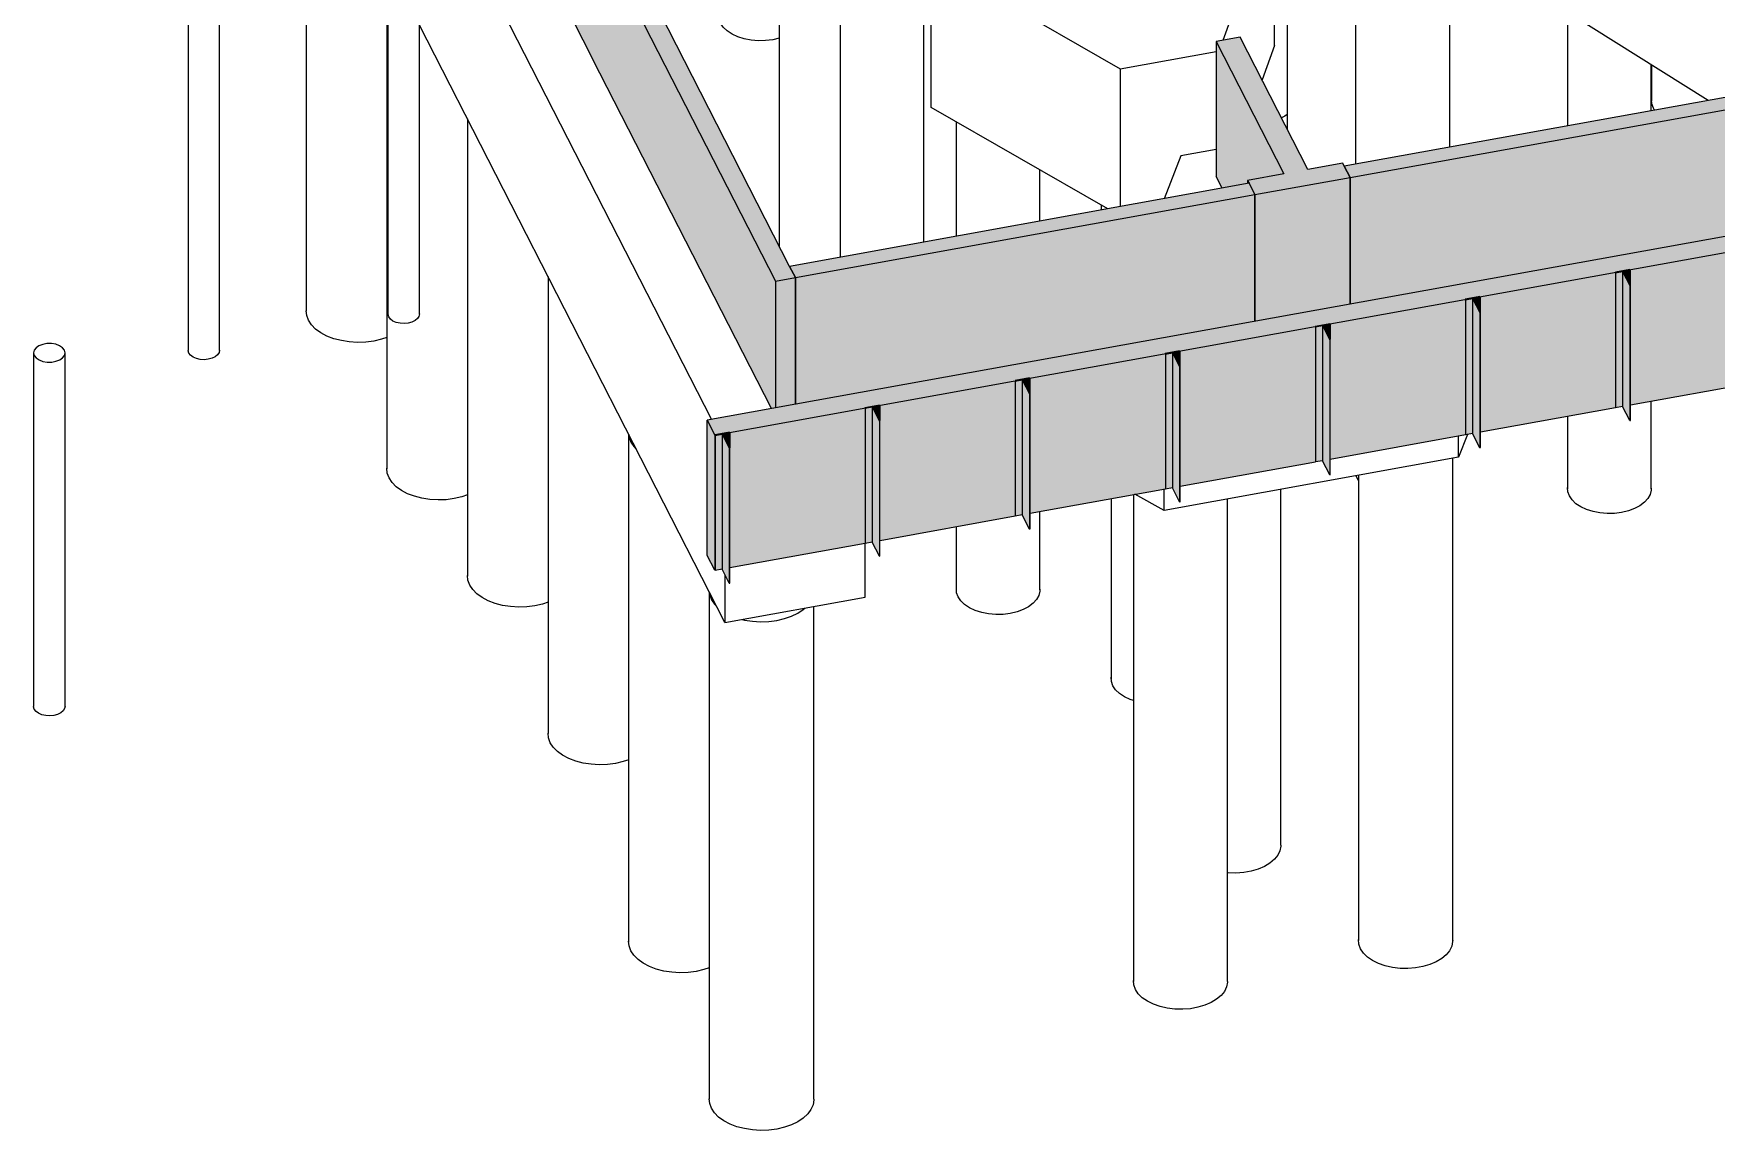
# Model space of a CAD drawing. Header units: centimetres. Extents: x -3523 to 38560, y -3196 to 88043.
# Drawn here: x 23300 to 24909, y 62111 to 63160 of the extents above; entities that cross this region are included whole.
import ezdxf

# ---------------------------------------------------------------- set-up
doc = ezdxf.new("R2010")
doc.units = ezdxf.units.CM
for name, color, linetype, lineweight in [('S-BEAM', 7, 'Continuous', 25), ('S-COLS', 7, 'Continuous', 25), ('S-FNDN', 7, 'Continuous', 25)]:
    doc.layers.add(name, color=color, linetype=linetype, lineweight=lineweight)

# ---------------------------------------------------------------- blocks, each defined once
blk = doc.blocks.new('Estaca W Gerdau - W250X32_7-3763720-3D C 001 - VISTA 3D FUN')
at = {"layer": 'S-FNDN', "lineweight": 9, "true_color": 0xa4b9db}
for points in [[(-1474.1, 62646), (-1467.4, 62647.5), (-1467.4, 62776.5), (-1474.1, 62775.2), (-1474.1, 62646.3)], [(-1460.5, 62633.8), (-1460.5, 62763), (-1467.4, 62775.8), (-1467.4, 62647.3), (-1464.6, 62641.9)], [(-1460.1, 62763.5), (-1460.5, 62777.7), (-1466.7, 62776.5), (-1460.4, 62764)]]:
    blk.add_hatch(color=9, dxfattribs=at).paths.add_polyline_path(points, flags=0)
at = {"layer": 'S-FNDN', "lineweight": 18}
for p, q in [((-1460.4, 62778.3), (-1474.3, 62775.8)), ((-1474.1, 62775.2), (-1467.4, 62776.5)), ((-1467.4, 62776.5), (-1460.5, 62763)), ((-1466.8, 62776.6), (-1460.1, 62777.8)), ((-1459.9, 62763.1), (-1466.8, 62776.6)), ((-1460.5, 62763), (-1459.9, 62763.1)), ((-1460.5, 62763), (-1460.5, 62633.8)), ((-1459.9, 62633.9), (-1459.9, 62763.1)), ((-1460.5, 62633.8), (-1459.9, 62633.9))]:
    blk.add_line(p, q, dxfattribs=at)
at = {"layer": 'S-FNDN', "lineweight": 9}
for p, q in [((-1474.1, 62775.2), (-1474.1, 62646)), ((-1467.4, 62776.5), (-1467.4, 62647.3)), ((-1460.1, 62777.8), (-1460.1, 62763.5)), ((-1467.4, 62647.3), (-1474.1, 62646)), ((-1460.5, 62633.8), (-1467.4, 62647.3))]:
    blk.add_line(p, q, dxfattribs=at)
blk = doc.blocks.new('Estaca W Gerdau - W250X32_7-V61-3D C 001 - VISTA 3D FUN')
at = {"layer": 'S-FNDN', "lineweight": 9, "true_color": 0xa4b9db}
for points in [[(-900, 62749.8), (-893.3, 62751.3), (-893.3, 62880.2), (-900, 62879), (-900, 62750.1)], [(-886.4, 62737.5), (-886.4, 62866.7), (-893.3, 62879.2), (-893.3, 62751), (-892.7, 62749.8)], [(-886, 62867.2), (-886.4, 62881.5), (-892.7, 62880.2), (-886.4, 62867.9)]]:
    blk.add_hatch(color=9, dxfattribs=at).paths.add_polyline_path(points, flags=0)
at = {"layer": 'S-FNDN', "lineweight": 18}
for p, q in [((-886.3, 62882), (-900.3, 62879.5)), ((-900.3, 62879.5), (-900, 62879)), ((-900, 62879), (-893.3, 62880.2)), ((-893.3, 62880.2), (-886.4, 62866.7)), ((-892.7, 62880.3), (-886, 62881.5)), ((-885.8, 62866.8), (-892.7, 62880.3)), ((-886.4, 62866.7), (-885.8, 62866.8)), ((-886.4, 62866.7), (-886.4, 62737.5)), ((-885.8, 62737.6), (-885.8, 62866.8)), ((-886.4, 62737.5), (-885.8, 62737.6))]:
    blk.add_line(p, q, dxfattribs=at)
at = {"layer": 'S-FNDN', "lineweight": 9}
for p, q in [((-900, 62879), (-900, 62749.8)), ((-893.3, 62880.2), (-893.3, 62751)), ((-886, 62881.5), (-886, 62867.2)), ((-893.3, 62751), (-900, 62749.8)), ((-886.4, 62737.5), (-893.3, 62751))]:
    blk.add_line(p, q, dxfattribs=at)

msp = doc.modelspace()

# ---------------------------------------------------------------- hatches: boundary and pattern name
at = {"layer": 'S-BEAM', "true_color": 0xbfbfbf}
for points in [[(23834.57, 63134.727), (23834.57, 63263.928), (23815.353, 63301.509), (23815.353, 63172.308), (23819.138, 63164.906)], [(24558.492, 62900.795), (25106.772, 62999.892), (25106.772, 63121.063), (24558.492, 63021.966), (24558.492, 62950.662)], [(24028.209, 62804.952), (24467.599, 62884.367), (24467.599, 63005.538), (24028.209, 62926.123), (24028.209, 62807.298)], [(23951.058, 62646.274), (23951.058, 62775.473), (23943.786, 62789.693), (23943.786, 62660.495)]]:
    msp.add_hatch(color=9, dxfattribs=at).paths.add_polyline_path(points, flags=0)
at = {"layer": 'S-BEAM', "lineweight": 9, "true_color": 0x80ff00}
h = msp.add_hatch(color=70, dxfattribs=at)
h.paths.add_polyline_path([(24028.209, 62926.123), (24467.599, 63005.538), (24462.073, 63016.346), (24022.683, 62936.931)], flags=0)
h.paths.add_polyline_path([(24558.492, 63021.966), (25106.772, 63121.063), (25101.245, 63131.87), (24552.965, 63032.774), (24558.435, 63022.077)], flags=0)
h.paths.add_polyline_path([(25209.811, 63139.686), (25339.473, 63163.121), (25333.947, 63173.929), (25204.284, 63150.494)], flags=0)
h.paths.add_polyline_path([(25668.35, 63222.563), (25792.478, 63244.998), (25786.952, 63255.805), (25662.824, 63233.37), (25667.902, 63223.439)], flags=0)
msp.add_hatch(color=70, dxfattribs=at).paths.add_polyline_path([(23951.058, 62775.473), (25974.652, 63141.218), (25967.381, 63155.438), (23943.786, 62789.693)], flags=0)
at = {"layer": 'S-BEAM', "true_color": 0xbfbfbf}
h = msp.add_hatch(color=9, dxfattribs=at)
h.paths.add_polyline_path([(23951.058, 62646.274), (23951.268, 62646.312), (23951.058, 62665.003)], flags=0)
h.paths.add_polyline_path([(23965.578, 62648.899), (24094.783, 62672.251), (24094.652, 62801.426), (23965.372, 62777.772), (23965.578, 62665.003)], flags=0)
h.paths.add_polyline_path([(24109.093, 62674.837), (24238.297, 62698.19), (24238.166, 62827.365), (24108.886, 62803.71), (24109.093, 62736.418)], flags=0)
h.paths.add_polyline_path([(24252.608, 62700.776), (24381.812, 62724.129), (24381.681, 62853.304), (24252.401, 62829.649), (24252.608, 62736.418)], flags=0)
h.paths.add_polyline_path([(24396.122, 62726.715), (24525.327, 62750.068), (24525.196, 62879.243), (24395.916, 62855.588), (24396.122, 62736.418)], flags=0)
h.paths.add_polyline_path([(24539.637, 62752.654), (24668.841, 62776.007), (24668.71, 62905.181), (24539.43, 62881.527), (24539.637, 62807.833)], flags=0)
h.paths.add_polyline_path([(24683.151, 62778.593), (24812.356, 62801.945), (24812.225, 62931.12), (24682.945, 62907.466), (24683.151, 62879.247)], flags=0)
h.paths.add_polyline_path([(24826.666, 62804.532), (24955.871, 62827.884), (24955.74, 62957.059), (24826.46, 62933.405), (24826.666, 62879.247)], flags=0)
h.paths.add_polyline_path([(24970.181, 62830.471), (25099.385, 62853.823), (25099.254, 62982.998), (24969.974, 62959.344), (24970.181, 62879.247)], flags=0)
h.paths.add_polyline_path([(25113.695, 62856.41), (25242.9, 62879.762), (25242.769, 63008.937), (25113.489, 62985.283), (25113.695, 62879.247)], flags=0)
h.paths.add_polyline_path([(25257.21, 62882.349), (25386.414, 62905.701), (25386.284, 63034.876), (25257.004, 63011.221), (25257.21, 62996.52)], flags=0)
h.paths.add_polyline_path([(25400.725, 62908.287), (25529.929, 62931.64), (25529.798, 63060.815), (25400.518, 63037.16), (25400.725, 62914.955)], flags=0)
h.paths.add_polyline_path([(25544.239, 62934.226), (25673.444, 62957.579), (25673.313, 63086.754), (25544.033, 63063.099), (25544.239, 62950.662)], flags=0)
h.paths.add_polyline_path([(25687.754, 62960.165), (25816.958, 62983.518), (25816.828, 63112.693), (25687.547, 63089.038), (25687.754, 63022.077)], flags=0)
h.paths.add_polyline_path([(25831.269, 62986.104), (25960.473, 63009.456), (25960.342, 63138.631), (25831.062, 63114.977), (25831.269, 63100.275)], flags=0)
at = {"layer": 'S-COLS', "lineweight": 9, "true_color": 0x8080ff}
for points in [[(24009.074, 62922.665), (24028.209, 62926.123), (23853.705, 63267.386), (23834.57, 63263.928), (24000.984, 62938.485)], [(24467.599, 63005.538), (24558.435, 63022.077), (24551.525, 63035.591), (24518.277, 63029.581), (24453.526, 63156.21), (24430.564, 63152.06), (24495.315, 63025.431), (24460.632, 63019.163), (24462.073, 63016.346)]]:
    msp.add_hatch(color=171, dxfattribs=at).paths.add_polyline_path(points, flags=0)
at = {"layer": 'S-COLS', "true_color": 0xc0c0c0}
for points in [[(24005.315, 62800.814), (24009.074, 62801.493), (24009.074, 62922.665), (23834.57, 63263.127), (23834.57, 63134.727), (24001.726, 62807.833)], [(24436.278, 63011.684), (24460.632, 63016.346), (24460.632, 63019.163), (24495.315, 63025.431), (24430.564, 63152.06), (24430.964, 63022.077), (24433.894, 63016.346)], [(24467.599, 62884.367), (24558.492, 62900.795), (24558.492, 63021.966), (24467.599, 63005.538), (24467.599, 62896.23)], [(24460.632, 63016.086), (24462.073, 63016.346), (24460.632, 63019.163), (24460.632, 63016.346)], [(24009.074, 62801.493), (24028.209, 62804.952), (24028.209, 62926.123), (24009.074, 62922.665), (24009.074, 62807.833)]]:
    msp.add_hatch(color=9, dxfattribs=at).paths.add_polyline_path(points, flags=0)

# ---------------------------------------------------------------- linework, layer by layer
at = {"layer": 'S-BEAM', "lineweight": 9}
for p, q in [((23815.353, 63172.308), (23834.57, 63134.727)), ((24552.965, 63032.774), (24558.492, 63021.966)), ((24558.492, 63021.966), (24558.492, 62900.795)), ((24467.599, 63005.538), (24462.073, 63016.346)), ((24467.599, 62884.367), (24467.599, 63005.538)), ((24022.683, 62936.931), (24028.209, 62926.123)), ((24028.209, 62804.952), (24028.209, 62926.123)), ((24826.666, 62804.532), (24956.005, 62827.909)), ((24683.151, 62778.593), (24812.491, 62801.97)), ((23943.786, 62660.495), (23943.786, 62789.693)), ((23951.058, 62775.473), (23951.058, 62646.274)), ((24539.637, 62752.654), (24668.976, 62776.031)), ((24396.122, 62726.715), (24525.462, 62750.092)), ((24252.608, 62700.776), (24381.947, 62724.153)), ((24109.093, 62674.837), (24238.432, 62698.214)), ((23965.578, 62648.899), (24094.918, 62672.275)), ((23951.058, 62646.274), (23943.786, 62660.495))]:
    msp.add_line(p, q, dxfattribs=at)
at = {"layer": 'S-BEAM', "lineweight": 18}
for p, q in [((25967.381, 63155.438), (23943.786, 62789.693)), ((25101.245, 63131.87), (24552.965, 63032.774)), ((24558.492, 63021.966), (25106.772, 63121.063)), ((24462.073, 63016.346), (24022.683, 62936.931)), ((24525.327, 62879.266), (25242.791, 63008.941)), ((24028.209, 62926.123), (24467.599, 63005.538)), ((23951.268, 62775.511), (24525.222, 62879.247)), ((23943.786, 62789.693), (23951.058, 62775.473))]:
    msp.add_line(p, q, dxfattribs=at)
at = {"layer": 'S-COLS', "lineweight": 18}
for p, q in [((23834.57, 63263.928), (24009.074, 62922.665)), ((24022.683, 62936.931), (23853.705, 63267.386)), ((24453.526, 63156.21), (24430.564, 63152.06)), ((24430.564, 63152.06), (24495.315, 63025.431)), ((24518.277, 63029.581), (24453.526, 63156.21)), ((24495.315, 63025.431), (24460.632, 63019.163)), ((24467.599, 63005.538), (24558.492, 63021.966)), ((24551.525, 63035.591), (24518.277, 63029.581)), ((24552.965, 63032.774), (24551.525, 63035.591)), ((24460.632, 63019.163), (24462.073, 63016.346)), ((24009.074, 62922.665), (24028.209, 62926.123))]:
    msp.add_line(p, q, dxfattribs=at)
at = {"layer": 'S-COLS', "lineweight": 9}
for p, q in [((24430.564, 63152.06), (24430.564, 63022.859)), ((24005.315, 62800.814), (23834.57, 63134.727)), ((24436.278, 63011.684), (24430.564, 63022.859)), ((24558.492, 63021.966), (24552.965, 63032.774)), ((24558.492, 62900.795), (24558.492, 63021.966)), ((24460.632, 63019.163), (24460.632, 63016.086)), ((24462.073, 63016.346), (24467.599, 63005.538)), ((24467.599, 63005.538), (24467.599, 62884.367)), ((24028.209, 62926.123), (24022.683, 62936.931)), ((24028.209, 62926.123), (24028.209, 62804.952)), ((24009.074, 62922.665), (24009.074, 62801.493))]:
    msp.add_line(p, q, dxfattribs=at)
at = {"layer": 'S-FNDN', "lineweight": 9}
for p, q in [((23511.464, 63643.959), (23947.909, 62790.438)), ((23560.433, 63379.339), (23560.433, 62893.946)), ((24437.146, 63153.25), (24485.571, 63287.027)), ((24498.393, 63249.141), (24498.393, 63068.468)), ((24486.276, 63148.261), (24486.276, 63246.951)), ((23637.512, 63228.602), (23637.512, 62743.209)), ((23638.648, 63229.384), (23638.648, 62891.125)), ((23668.648, 62891.125), (23668.648, 63229.384)), ((24158.11, 63229.662), (24338.673, 63125.868)), ((24158.11, 63088.949), (24158.11, 63229.662)), ((24150.915, 62960.107), (24150.915, 63200.925)), ((23447.488, 63194.833), (23447.488, 62856.574)), ((23477.488, 62856.574), (23477.488, 63194.833)), ((24070.915, 63186.628), (24070.915, 62945.648)), ((24653.837, 63051.006), (24653.837, 63191.498)), ((24900.879, 63095.656), (24742.352, 63195.062)), ((23960.849, 62596.277), (23668.646, 63167.716)), ((24012.742, 63181.873), (24012.742, 62956.37)), ((24563.837, 63178.898), (24563.837, 63034.739)), ((24766.533, 63179.899), (24766.533, 63071.374)), ((24338.673, 63125.868), (24430.564, 63142.477)), ((24486.276, 63148.261), (24474.386, 63115.416)), ((24338.673, 63125.868), (24338.673, 62994.043)), ((24846.533, 63085.834), (24846.533, 63129.734)), ((24846.865, 63129.526), (24846.865, 63095.206)), ((24326.91, 62991.917), (24158.11, 63088.949)), ((23714.591, 63077.865), (23714.591, 62640.716)), ((24182.025, 63075.202), (24182.025, 62965.73)), ((24396.751, 63042.705), (24380.689, 63001.637)), ((24430.564, 63048.816), (24396.751, 63042.705)), ((24262.025, 62980.189), (24262.025, 63029.215)), ((24320.456, 62995.626), (24320.456, 62990.75)), ((23791.67, 62927.127), (23791.67, 62489.979)), ((23299.84, 62854.217), (23299.84, 62515.958)), ((23329.84, 62515.958), (23329.84, 62854.217)), ((24846.533, 62724.216), (24846.533, 62808.123)), ((24766.533, 62793.663), (24766.533, 62724.216)), ((23868.749, 62776.39), (23868.749, 62290.997)), ((24670.754, 62776.061), (24662.254, 62754.33)), ((24662.254, 62754.33), (24662.254, 62774.816)), ((24662.254, 62754.33), (24380.696, 62703.441)), ((24656.659, 62291.982), (24656.659, 62753.319)), ((24566.659, 62737.052), (24566.659, 62291.982)), ((24351.387, 62718.63), (24351.387, 62253.073)), ((24380.696, 62703.441), (24352.896, 62718.902)), ((24380.696, 62703.441), (24380.696, 62723.927)), ((24492.346, 62383.365), (24492.346, 62723.621)), ((24262.025, 62627.65), (24262.025, 62702.478)), ((24330.056, 62714.774), (24330.056, 62542.557)), ((24441.387, 62253.073), (24441.387, 62714.411)), ((24182.025, 62688.019), (24182.025, 62627.65)), ((24094.796, 62620.486), (24094.796, 62672.222)), ((23960.849, 62641.87), (23960.849, 62596.277)), ((23945.828, 62625.653), (23945.828, 62140.26)), ((23960.849, 62596.277), (24094.796, 62620.486)), ((24045.828, 62140.26), (24045.828, 62611.636))]:
    msp.add_line(p, q, dxfattribs=at)
at = {"layer": 'S-FNDN', "lineweight": 18}
msp.add_line((24849.714, 63086.392), (24848.594, 63088.289), dxfattribs=at)
at = {"layer": 'S-FNDN', "lineweight": 9}
for points in [[(24012.81, 63155.156, 0), (24006.578, 63153.68, 0), (23999.755, 63152.824, 0), (23992.787, 63152.686, 0), (23985.884, 63153.269, 0), (23979.256, 63154.556, 0), (23973.105, 63156.508, 0), (23967.617, 63159.066, 0), (23962.96, 63162.15, 0), (23959.274, 63165.669, 0), (23956.673, 63169.515, 0)], [(24498.556, 63082.196, 0), (24496.045, 63080.651, 0), (24493.036, 63079.063, 0)], [(23624.976, 62865.505, 0), (23617.313, 62864.503, 0), (23609.481, 62864.225, 0), (23601.673, 62864.68, 0), (23594.08, 62865.855, 0), (23586.889, 62867.722, 0), (23580.279, 62870.234, 0), (23574.411, 62873.33, 0), (23569.43, 62876.934, 0), (23565.458, 62880.957, 0), (23562.594, 62885.3, 0), (23560.908, 62889.856, 0), (23560.442, 62894.512, 0)], [(23639.296, 62888.531, 0), (23638.656, 62890.828, 0), (23638.648, 62891.123, 0)], [(23668.639, 62891.423, 0), (23668.258, 62889.106, 0), (23666.881, 62886.926, 0), (23664.602, 62885.033, 0), (23661.576, 62883.555, 0), (23658.011, 62882.593, 0), (23654.147, 62882.212, 0), (23650.25, 62882.439, 0), (23646.585, 62883.258, 0), (23643.4, 62884.613, 0), (23640.914, 62886.412, 0), (23639.296, 62888.531, 0)], [(23637.579, 62868.983, 0), (23632.28, 62867.208, 0), (23624.976, 62865.505, 0)], [(23448.136, 62853.98, 0), (23447.496, 62856.277, 0), (23447.488, 62856.572, 0)], [(23477.48, 62856.871, 0), (23477.098, 62854.554, 0), (23475.721, 62852.375, 0), (23473.442, 62850.482, 0), (23470.417, 62849.004, 0), (23466.851, 62848.042, 0), (23462.988, 62847.661, 0), (23459.091, 62847.888, 0), (23455.425, 62848.706, 0), (23452.241, 62850.061, 0), (23449.755, 62851.86, 0), (23448.136, 62853.98, 0)], [(23868.805, 62776.069, 0), (23869.224, 62773.374, 0), (23870.911, 62768.818, 0), (23873.775, 62764.475, 0), (23875.858, 62762.187, 0)], [(23702.055, 62714.768, 0), (23694.392, 62713.766, 0), (23686.56, 62713.488, 0), (23678.752, 62713.943, 0), (23671.159, 62715.118, 0), (23663.969, 62716.984, 0), (23657.358, 62719.497, 0), (23651.49, 62722.593, 0), (23646.509, 62726.197, 0), (23642.537, 62730.22, 0), (23639.673, 62734.563, 0), (23637.987, 62739.118, 0), (23637.521, 62743.775, 0)], [(24566.614, 62732.056, 0), (24564.849, 62735.667, 0), (24564.599, 62736.409, 0)], [(23714.731, 62718.274, 0), (23709.359, 62716.471, 0), (23702.055, 62714.768, 0)], [(24768.262, 62717.299, 0), (24766.824, 62721.355, 0), (24766.591, 62725.498, 0)], [(24846.521, 62724.784, 0), (24846.475, 62722.934, 0), (24845.494, 62718.829, 0), (24843.329, 62714.889, 0), (24840.045, 62711.232, 0), (24835.744, 62707.97, 0), (24830.555, 62705.201, 0), (24824.636, 62703.01, 0), (24818.168, 62701.463, 0), (24811.345, 62700.607, 0), (24804.377, 62700.469, 0), (24797.474, 62701.053, 0), (24790.846, 62702.34, 0), (24784.695, 62704.292, 0), (24779.207, 62706.849, 0), (24774.55, 62709.934, 0), (24770.864, 62713.453, 0), (24768.262, 62717.299, 0)], [(23779.134, 62612.275, 0), (23771.471, 62611.273, 0), (23763.639, 62610.996, 0), (23755.831, 62611.45, 0), (23748.238, 62612.625, 0), (23741.048, 62614.492, 0), (23734.437, 62617.004, 0), (23728.569, 62620.101, 0), (23723.588, 62623.705, 0), (23719.616, 62627.727, 0), (23716.752, 62632.07, 0), (23715.066, 62636.626, 0), (23714.6, 62641.282, 0)], [(23945.884, 62625.332, 0), (23946.303, 62622.637, 0), (23947.99, 62618.081, 0), (23950.854, 62613.738, 0), (23952.937, 62611.45, 0)], [(24183.754, 62620.733, 0), (24182.315, 62624.789, 0), (24182.083, 62628.932, 0)], [(24262.012, 62628.219, 0), (24261.967, 62626.368, 0), (24260.985, 62622.264, 0), (24258.82, 62618.324, 0), (24255.537, 62614.667, 0), (24251.236, 62611.404, 0), (24246.047, 62608.635, 0), (24240.128, 62606.444, 0), (24233.659, 62604.897, 0), (24226.837, 62604.042, 0), (24219.868, 62603.904, 0), (24212.965, 62604.487, 0), (24206.337, 62605.774, 0), (24200.186, 62607.726, 0), (24194.699, 62610.283, 0), (24190.041, 62613.368, 0), (24186.356, 62616.887, 0), (24183.754, 62620.733, 0)], [(23791.737, 62615.753, 0), (23786.438, 62613.978, 0), (23779.134, 62612.275, 0)], [(24010.371, 62598.286, 0), (24017.675, 62599.989, 0), (24024.442, 62602.35, 0), (24030.504, 62605.311, 0), (24035.712, 62608.8, 0), (24037.166, 62610.006, 0)], [(23977.138, 62599.156, 0), (23979.475, 62598.636, 0), (23987.068, 62597.461, 0), (23994.876, 62597.006, 0), (24002.708, 62597.284, 0), (24010.371, 62598.286, 0)], [(24331.785, 62535.64, 0), (24330.346, 62539.696, 0), (24330.114, 62543.839, 0)], [(24351.345, 62521.539, 0), (24348.217, 62522.633, 0), (24342.73, 62525.19, 0), (24338.073, 62528.275, 0), (24334.387, 62531.794, 0), (24331.785, 62535.64, 0)], [(23300.488, 62513.364, 0), (23299.848, 62515.661, 0), (23299.84, 62515.956, 0)], [(23329.832, 62516.256, 0), (23329.45, 62513.939, 0), (23328.073, 62511.759, 0), (23325.794, 62509.866, 0), (23322.769, 62508.388, 0), (23319.203, 62507.426, 0), (23315.34, 62507.045, 0), (23311.443, 62507.272, 0), (23307.777, 62508.091, 0), (23304.593, 62509.446, 0), (23302.107, 62511.245, 0), (23300.488, 62513.364, 0)], [(23856.213, 62461.538, 0), (23848.55, 62460.536, 0), (23840.718, 62460.258, 0), (23832.91, 62460.713, 0), (23825.317, 62461.888, 0), (23818.127, 62463.755, 0), (23811.516, 62466.267, 0), (23805.648, 62469.363, 0), (23800.667, 62472.967, 0), (23796.696, 62476.99, 0), (23793.831, 62481.333, 0), (23792.145, 62485.889, 0), (23791.679, 62490.545, 0)], [(23868.816, 62465.016, 0), (23863.517, 62463.241, 0), (23856.213, 62461.538, 0)], [(24492.346, 62383.363, 0), (24492.318, 62382.414, 0), (24491.441, 62378.026, 0), (24489.362, 62373.784, 0), (24486.136, 62369.803, 0), (24481.853, 62366.193, 0), (24476.628, 62363.05, 0), (24470.604, 62360.462, 0), (24463.946, 62358.498, 0), (24456.835, 62357.213, 0), (24449.466, 62356.641, 0), (24442.038, 62356.798, 0), (24441.352, 62356.85, 0)], [(23933.292, 62262.556, 0), (23925.629, 62261.554, 0), (23917.797, 62261.277, 0), (23909.989, 62261.731, 0), (23902.396, 62262.906, 0), (23895.206, 62264.773, 0), (23888.595, 62267.285, 0), (23882.727, 62270.382, 0), (23877.746, 62273.986, 0), (23873.775, 62278.008, 0), (23870.911, 62282.351, 0), (23869.224, 62286.907, 0), (23868.758, 62291.563, 0)], [(24568.605, 62284.2, 0), (24567.037, 62288.519, 0), (24566.687, 62292.933, 0)], [(24656.659, 62291.98, 0), (24656.631, 62291.03, 0), (24655.754, 62286.643, 0), (24653.674, 62282.401, 0), (24650.449, 62278.42, 0), (24646.165, 62274.809, 0), (24640.94, 62271.667, 0), (24634.917, 62269.078, 0), (24628.259, 62267.115, 0), (24621.148, 62265.83, 0), (24613.778, 62265.258, 0), (24606.351, 62265.415, 0), (24599.068, 62266.297, 0), (24592.129, 62267.879, 0), (24585.722, 62270.119, 0), (24580.023, 62272.955, 0), (24575.187, 62276.31, 0), (24571.346, 62280.093, 0), (24568.605, 62284.2, 0)], [(23945.895, 62266.034, 0), (23940.596, 62264.259, 0), (23933.292, 62262.556, 0)], [(24353.333, 62245.292, 0), (24351.765, 62249.611, 0), (24351.415, 62254.025, 0)], [(24441.387, 62253.071, 0), (24441.359, 62252.122, 0), (24440.482, 62247.734, 0), (24438.402, 62243.492, 0), (24435.177, 62239.511, 0), (24430.893, 62235.901, 0), (24425.668, 62232.758, 0), (24419.645, 62230.17, 0), (24412.987, 62228.207, 0), (24405.876, 62226.921, 0), (24398.506, 62226.349, 0), (24391.079, 62226.507, 0), (24383.796, 62227.388, 0), (24376.857, 62228.971, 0), (24370.45, 62231.211, 0), (24364.751, 62234.047, 0), (24359.915, 62237.402, 0), (24356.074, 62241.185, 0), (24353.333, 62245.292, 0)], [(24010.371, 62111.819, 0), (24002.708, 62110.817, 0), (23994.876, 62110.539, 0), (23987.068, 62110.994, 0), (23979.475, 62112.169, 0), (23972.285, 62114.036, 0), (23965.674, 62116.548, 0), (23959.806, 62119.644, 0), (23954.825, 62123.248, 0), (23950.854, 62127.271, 0), (23947.99, 62131.614, 0), (23946.303, 62136.17, 0), (23945.837, 62140.826, 0)], [(24045.828, 62140.259, 0), (24045.819, 62139.695, 0), (24045.054, 62135.052, 0), (24043.078, 62130.538, 0), (24039.938, 62126.263, 0), (24035.712, 62122.333, 0), (24030.504, 62118.844, 0), (24024.442, 62115.883, 0), (24017.675, 62113.522, 0), (24010.371, 62111.819, 0)]]:
    msp.add_polyline3d(points, dxfattribs=at)
at = {"layer": 'S-FNDN', "lineweight": 18}
for points in [[(24848.594, 63088.289, 0), (24847.155, 63092.345, 0), (24846.923, 63096.488, 0)], [(23329.191, 62856.811, 0), (23327.381, 62859.11, 0), (23324.554, 62861.012, 0), (23320.941, 62862.364, 0), (23316.833, 62863.056, 0), (23312.564, 62863.032, 0), (23308.479, 62862.293, 0), (23304.909, 62860.901, 0), (23302.144, 62858.967, 0), (23300.408, 62856.648, 0), (23299.841, 62854.132, 0), (23300.488, 62851.623, 0)], [(23300.488, 62851.623, 0), (23302.299, 62849.325, 0), (23305.126, 62847.422, 0), (23308.739, 62846.07, 0), (23312.847, 62845.378, 0), (23317.116, 62845.403, 0), (23321.201, 62846.141, 0), (23324.77, 62847.533, 0), (23327.535, 62849.468, 0), (23329.272, 62851.786, 0), (23329.839, 62854.302, 0), (23329.191, 62856.811, 0)]]:
    msp.add_polyline3d(points, dxfattribs=at)

# ---------------------------------------------------------------- block references
at = {"layer": 'S-FNDN', "lineweight": 9}
for name, p in [('Estaca W Gerdau - W250X32_7-3763720-3D C 001 - VISTA 3D FUN', (26286.559, 155.633)), ('Estaca W Gerdau - W250X32_7-3763720-3D C 001 - VISTA 3D FUN', (26143.045, 129.694)), ('Estaca W Gerdau - W250X32_7-V61-3D C 001 - VISTA 3D FUN', (25425.471, 0)), ('Estaca W Gerdau - W250X32_7-3763720-3D C 001 - VISTA 3D FUN', (25856.015, 77.817)), ('Estaca W Gerdau - W250X32_7-3763720-3D C 001 - VISTA 3D FUN', (25712.501, 51.878)), ('Estaca W Gerdau - W250X32_7-3763720-3D C 001 - VISTA 3D FUN', (25568.986, 25.939)), ('Estaca W Gerdau - W250X32_7-3763720-3D C 001 - VISTA 3D FUN', (25425.471, 0))]:
    msp.add_blockref(name, p, dxfattribs=at)

doc.saveas('drawing.dxf')
